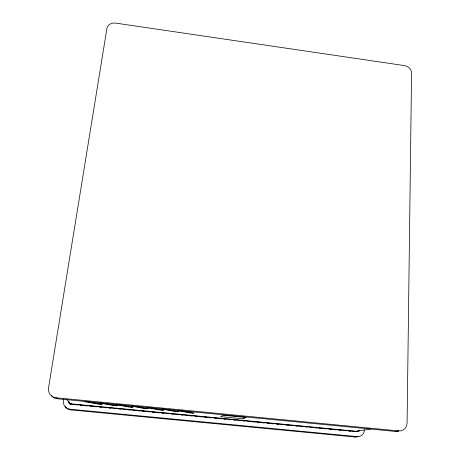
<?xml version="1.0" encoding="UTF-8"?>
<svg xmlns="http://www.w3.org/2000/svg" width="460" height="460" viewBox="0 0 460 460"><rect width="100%" height="100%" fill="white"/><g stroke="black" fill="none" stroke-linecap="round" stroke-linejoin="round"><path stroke-width="0.69" d="M243.254 418.813L246.163 417.479L222.904 415.23L220.616 416.628L243.254 418.813L243.426 416.679M189.83 412.902L177.773 410.676L181.378 410.866L193.838 413.166L189.83 412.902L189.957 411.66M113.626 405.547L99.918 403.15L103.391 403.328L117.553 405.8L113.626 405.547L113.792 404.294M63.802 398.774L63.474 400.901A7.797 7.371 -44.7 0 0 69.828 409.199L70.65 409.883L354.775 436.977L357.27 436.632A7.458 6.871 68.5 0 0 364.452 429.933M66.292 399.435L71.018 403.817L356.448 431.261L370.582 428.967M395.215 431.417L398.745 430.934A8.895 8.061 65.1 0 0 407.094 422.993L411.573 73.013A7.291 6.17 30.1 0 0 404.656 65.619L115.546 23.092A7.682 6.59 6.4 0 0 106.915 28.462L48.536 387.86A9.35 8.803 -41.1 0 0 56.12 397.779L57.293 398.757L395.215 431.417A8.769 7.964 65.3 0 0 398.343 431.06M69.828 409.199L357.27 436.632M56.12 397.779L398.745 430.934M68.563 402.023A2.697 2.547 -44.7 0 0 70.61 404.081L357.437 431.652A2.576 2.375 68.5 0 0 359.651 430.071M70.61 404.081L73.077 404.587M75.929 404.857L77.36 404.995M80.212 405.272L82.357 405.478M85.209 405.749L87.348 405.956M90.206 406.232L92.345 406.439M94.49 406.646L96.629 406.847M99.486 407.123L101.626 407.33M104.483 407.6L106.622 407.807M108.761 408.014L110.906 408.221M113.758 408.497L115.903 408.698M118.755 408.974L120.894 409.181M123.751 409.457L125.89 409.659M128.035 409.866L130.174 410.073M133.032 410.349L135.171 410.55M138.029 410.826L140.168 411.033M142.307 411.24L144.451 411.441M147.303 411.717L149.448 411.924M152.3 412.2L154.445 412.401M156.584 412.608L159.436 412.884M161.581 413.091L163.72 413.293M166.577 413.569L168.716 413.776M171.574 414.052L173.713 414.253M175.852 414.46L177.997 414.667M180.849 414.943L182.994 415.15M185.846 415.42L187.99 415.627M190.13 415.834L192.268 416.041M195.126 416.311L197.265 416.518M200.123 416.794L202.262 417.001M204.407 417.203L207.259 417.479M209.398 417.686L211.542 417.893M214.394 418.163L216.539 418.37M219.391 418.646L221.536 418.853M223.675 419.054L225.814 419.261M228.672 419.537L230.811 419.744M233.668 420.014L235.808 420.221M237.952 420.428L240.804 420.704M242.943 420.906L245.088 421.113M247.94 421.389L250.085 421.596M252.224 421.803L255.081 422.073M257.22 422.28L259.359 422.487M262.217 422.763L264.356 422.964M267.214 423.24L269.353 423.447M271.498 423.654L273.637 423.855M276.494 424.131L278.633 424.338M281.486 424.614L283.63 424.816M285.769 425.023L288.627 425.299M290.766 425.506L292.905 425.707M295.763 425.983L297.902 426.19M300.046 426.397L302.898 426.667M305.043 426.874L307.182 427.081M310.04 427.357L312.179 427.558M315.031 427.834L317.176 428.041M319.315 428.248L322.172 428.519M324.311 428.726L326.456 428.933M329.308 429.209L331.447 429.41M333.592 429.617L336.444 429.893M338.589 430.1L340.728 430.307M343.585 430.577L345.724 430.784M348.577 431.06L350.721 431.267M352.86 431.468L355.005 431.675M70.932 404.38A2.679 2.536 -44.8 0 1 68.879 401.701M70.65 409.883A7.705 7.285 -45 0 1 65.199 406.381M358.248 436.327A7.371 6.796 68.7 0 1 354.775 436.977M358.38 430.778A2.564 2.363 68.6 0 1 357.006 431.762M57.293 398.757A9.217 8.682 -41.4 0 1 51.411 395.531M357.696 430.853A1.823 1.679 68.6 0 1 356.448 431.261M71.018 403.817A1.909 1.805 -44.8 0 1 69.42 402.247M84.186 401.586L98.198 404.058L102.108 404.311L87.596 401.804L84.186 401.586M115.678 404.627L128.99 407.031L132.934 407.29L119.117 404.852L115.678 404.627M131.324 406.14L144.29 408.509L148.252 408.767L134.78 406.364L131.324 406.14M146.907 407.646L159.534 409.975L163.513 410.239L150.374 407.87L146.907 407.646M162.426 409.147L174.714 411.441L178.704 411.706L165.91 409.371L162.426 409.147"/></g></svg>
